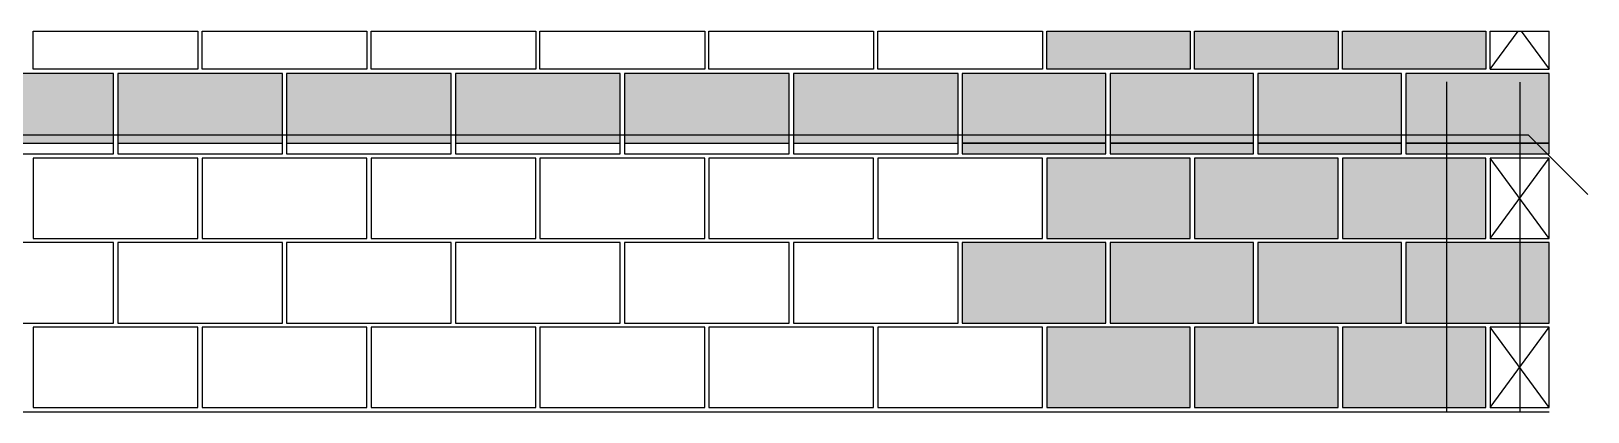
# Model space of a CAD drawing. Extents: x -1.9 to 86, y -1.6 to 61.
# Drawn here: x 16.84 to 24.21, y 27.83 to 29.63 of the extents above; entities that cross this region are included whole.
import ezdxf

# ---------------------------------------------------------------- set-up
doc = ezdxf.new("R2010")
doc.units = 0
doc.header["$MEASUREMENT"] = 0
for name, color, linetype in [('PENA_01', 1, 'CONTINUOUS'), ('PENA_02', 2, 'CONTINUOUS'), ('PENA_03', 3, 'CONTINUOUS'), ('PENA_05', 5, 'CONTINUOUS'), ('PENA_09', 254, 'CONTINUOUS'), ('PENA_21', 100, 'CONTINUOUS')]:
    doc.layers.add(name, color=color, linetype=linetype)

msp = doc.modelspace()

# ---------------------------------------------------------------- linework, layer by layer
at = {"layer": 'PENA_01', "linetype": 'Continuous'}
for p, q in [((16.4486, 29.0995), (17.2286, 29.0995)), ((17.2486, 29.0995), (18.0286, 29.0995)), ((18.0486, 29.0995), (18.8286, 29.0995)), ((18.8486, 29.0995), (19.6286, 29.0995)), ((19.6486, 29.0995), (20.4286, 29.0995)), ((20.4486, 29.0995), (21.2286, 29.0995)), ((21.2486, 29.0995), (21.9286, 29.0995)), ((21.9486, 29.0995), (22.6286, 29.0995)), ((22.6486, 29.0995), (23.3286, 29.0995)), ((23.3486, 29.0995), (24.0286, 29.0995))]:
    msp.add_line(p, q, dxfattribs=at)
at = {"layer": 'PENA_02', "linetype": 'Continuous'}
for p, q in [((24.0286, 29.0295), (23.7486, 29.0295)), ((23.7486, 29.0295), (23.7486, 28.6495)), ((24.0286, 28.6495), (24.0286, 29.0295)), ((23.7486, 28.6495), (24.0286, 28.6495)), ((24.0286, 28.2295), (23.7486, 28.2295)), ((23.7486, 28.2295), (23.7486, 27.8495)), ((24.0286, 27.8495), (24.0286, 28.2295)), ((15.6286, 27.8295), (24.0286, 27.8295)), ((23.7486, 27.8495), (24.0286, 27.8495))]:
    msp.add_line(p, q, dxfattribs=at)
for points in [[(17.6286, 29.4495), (16.8486, 29.4495), (16.8486, 29.6295), (17.6286, 29.6295), (17.6286, 29.4495)], [(18.4286, 29.4495), (17.6486, 29.4495), (17.6486, 29.6295), (18.4286, 29.6295), (18.4286, 29.4495)], [(19.2286, 29.4495), (18.4486, 29.4495), (18.4486, 29.6295), (19.2286, 29.6295), (19.2286, 29.4495)], [(20.0286, 29.4495), (19.2486, 29.4495), (19.2486, 29.6295), (20.0286, 29.6295), (20.0286, 29.4495)], [(20.8286, 29.4495), (20.0486, 29.4495), (20.0486, 29.6295), (20.8286, 29.6295), (20.8286, 29.4495)], [(21.6286, 29.4495), (20.8486, 29.4495), (20.8486, 29.6295), (21.6286, 29.6295), (21.6286, 29.4495)], [(22.3286, 29.4495), (21.6486, 29.4495), (21.6486, 29.6295), (22.3286, 29.6295), (22.3286, 29.4495)], [(23.0286, 29.4495), (22.3486, 29.4495), (22.3486, 29.6295), (23.0286, 29.6295), (23.0286, 29.4495)], [(23.7286, 29.4495), (23.0486, 29.4495), (23.0486, 29.6295), (23.7286, 29.6295), (23.7286, 29.4495)], [(16.4486, 29.0495), (17.2286, 29.0495), (17.2286, 29.4295), (16.4486, 29.4295), (16.4486, 29.0495)], [(17.2486, 29.0495), (18.0286, 29.0495), (18.0286, 29.4295), (17.2486, 29.4295), (17.2486, 29.0495)], [(18.0486, 29.0495), (18.8286, 29.0495), (18.8286, 29.4295), (18.0486, 29.4295), (18.0486, 29.0495)], [(18.8486, 29.0495), (19.6286, 29.0495), (19.6286, 29.4295), (18.8486, 29.4295), (18.8486, 29.0495)], [(19.6486, 29.0495), (20.4286, 29.0495), (20.4286, 29.4295), (19.6486, 29.4295), (19.6486, 29.0495)], [(20.4486, 29.0495), (21.2286, 29.0495), (21.2286, 29.4295), (20.4486, 29.4295), (20.4486, 29.0495)], [(21.2486, 29.0495), (21.9286, 29.0495), (21.9286, 29.4295), (21.2486, 29.4295), (21.2486, 29.0495)], [(21.9486, 29.0495), (22.6286, 29.0495), (22.6286, 29.4295), (21.9486, 29.4295), (21.9486, 29.0495)], [(22.6486, 29.0495), (23.3286, 29.0495), (23.3286, 29.4295), (22.6486, 29.4295), (22.6486, 29.0495)], [(23.3486, 29.0495), (24.0286, 29.0495), (24.0286, 29.4295), (23.3486, 29.4295), (23.3486, 29.0495)], [(16.8486, 28.6495), (17.6286, 28.6495), (17.6286, 29.0295), (16.8486, 29.0295), (16.8486, 28.6495)], [(17.6486, 28.6495), (18.4286, 28.6495), (18.4286, 29.0295), (17.6486, 29.0295), (17.6486, 28.6495)], [(18.4486, 28.6495), (19.2286, 28.6495), (19.2286, 29.0295), (18.4486, 29.0295), (18.4486, 28.6495)], [(19.2486, 28.6495), (20.0286, 28.6495), (20.0286, 29.0295), (19.2486, 29.0295), (19.2486, 28.6495)], [(20.0486, 28.6495), (20.8286, 28.6495), (20.8286, 29.0295), (20.0486, 29.0295), (20.0486, 28.6495)], [(20.8486, 28.6495), (21.6286, 28.6495), (21.6286, 29.0295), (20.8486, 29.0295), (20.8486, 28.6495)], [(21.6486, 28.6495), (22.3286, 28.6495), (22.3286, 29.0295), (21.6486, 29.0295), (21.6486, 28.6495)], [(22.3486, 28.6495), (23.0286, 28.6495), (23.0286, 29.0295), (22.3486, 29.0295), (22.3486, 28.6495)], [(23.0486, 28.6495), (23.7286, 28.6495), (23.7286, 29.0295), (23.0486, 29.0295), (23.0486, 28.6495)], [(16.4486, 28.2495), (17.2286, 28.2495), (17.2286, 28.6295), (16.4486, 28.6295), (16.4486, 28.2495)], [(17.2486, 28.2495), (18.0286, 28.2495), (18.0286, 28.6295), (17.2486, 28.6295), (17.2486, 28.2495)], [(18.0486, 28.2495), (18.8286, 28.2495), (18.8286, 28.6295), (18.0486, 28.6295), (18.0486, 28.2495)], [(18.8486, 28.2495), (19.6286, 28.2495), (19.6286, 28.6295), (18.8486, 28.6295), (18.8486, 28.2495)], [(19.6486, 28.2495), (20.4286, 28.2495), (20.4286, 28.6295), (19.6486, 28.6295), (19.6486, 28.2495)], [(20.4486, 28.2495), (21.2286, 28.2495), (21.2286, 28.6295), (20.4486, 28.6295), (20.4486, 28.2495)], [(21.2486, 28.2495), (21.9286, 28.2495), (21.9286, 28.6295), (21.2486, 28.6295), (21.2486, 28.2495)], [(21.9486, 28.2495), (22.6286, 28.2495), (22.6286, 28.6295), (21.9486, 28.6295), (21.9486, 28.2495)], [(22.6486, 28.2495), (23.3286, 28.2495), (23.3286, 28.6295), (22.6486, 28.6295), (22.6486, 28.2495)], [(23.3486, 28.2495), (24.0286, 28.2495), (24.0286, 28.6295), (23.3486, 28.6295), (23.3486, 28.2495)], [(16.8486, 27.8495), (17.6286, 27.8495), (17.6286, 28.2295), (16.8486, 28.2295), (16.8486, 27.8495)], [(17.6486, 27.8495), (18.4286, 27.8495), (18.4286, 28.2295), (17.6486, 28.2295), (17.6486, 27.8495)], [(18.4486, 27.8495), (19.2286, 27.8495), (19.2286, 28.2295), (18.4486, 28.2295), (18.4486, 27.8495)], [(19.2486, 27.8495), (20.0286, 27.8495), (20.0286, 28.2295), (19.2486, 28.2295), (19.2486, 27.8495)], [(20.0486, 27.8495), (20.8286, 27.8495), (20.8286, 28.2295), (20.0486, 28.2295), (20.0486, 27.8495)], [(20.8486, 27.8495), (21.6286, 27.8495), (21.6286, 28.2295), (20.8486, 28.2295), (20.8486, 27.8495)], [(21.6486, 27.8495), (22.3286, 27.8495), (22.3286, 28.2295), (21.6486, 28.2295), (21.6486, 27.8495)], [(22.3486, 27.8495), (23.0286, 27.8495), (23.0286, 28.2295), (22.3486, 28.2295), (22.3486, 27.8495)], [(23.0486, 27.8495), (23.7286, 27.8495), (23.7286, 28.2295), (23.0486, 28.2295), (23.0486, 27.8495)]]:
    msp.add_lwpolyline(points, dxfattribs=at)
at = {"layer": 'PENA_03', "linetype": 'Continuous'}
for p, q in [((23.7486, 29.4495), (23.8812, 29.6295)), ((23.7486, 29.4495), (23.7486, 29.6295)), ((23.7486, 29.6295), (24.0286, 29.6295)), ((23.896, 29.6295), (24.0286, 29.4495)), ((24.0286, 29.4495), (24.0286, 29.6295)), ((23.7486, 29.4495), (24.0286, 29.4495)), ((23.7486, 28.6495), (24.0286, 29.0295)), ((24.0286, 28.6495), (23.7486, 29.0295)), ((23.7486, 27.8495), (24.0286, 28.2295)), ((24.0286, 27.8495), (23.7486, 28.2295))]:
    msp.add_line(p, q, dxfattribs=at)
at = {"layer": 'PENA_05', "linetype": 'Continuous'}
for p, q in [((15.4486, 29.1395), (23.9286, 29.1395)), ((23.9286, 29.1395), (24.2114, 28.8567))]:
    msp.add_line(p, q, dxfattribs=at)
for points in [[(23.5423, 29.3895), (23.5423, 27.8295)], [(23.8886, 29.3881), (23.8886, 27.8295)]]:
    msp.add_lwpolyline(points, dxfattribs=at)
at = {"layer": 'PENA_09', "linetype": 'Continuous'}
for points in [[(16.4486, 29.0995), (17.2286, 29.0995), (17.2286, 29.4295), (16.4486, 29.4295), (16.4486, 29.0995)], [(17.2486, 29.0995), (18.0286, 29.0995), (18.0286, 29.4295), (17.2486, 29.4295), (17.2486, 29.0995)], [(18.0486, 29.0995), (18.8286, 29.0995), (18.8286, 29.4295), (18.0486, 29.4295), (18.0486, 29.0995)], [(18.8486, 29.0995), (19.6286, 29.0995), (19.6286, 29.4295), (18.8486, 29.4295), (18.8486, 29.0995)], [(19.6486, 29.0995), (20.4286, 29.0995), (20.4286, 29.4295), (19.6486, 29.4295), (19.6486, 29.0995)], [(20.4486, 29.0995), (21.2286, 29.0995), (21.2286, 29.4295), (20.4486, 29.4295), (20.4486, 29.0995)], [(21.2486, 29.0995), (21.9286, 29.0995), (21.9286, 29.4295), (21.2486, 29.4295), (21.2486, 29.0995)], [(21.9486, 29.0995), (22.6286, 29.0995), (22.6286, 29.4295), (21.9486, 29.4295), (21.9486, 29.0995)], [(22.6486, 29.0995), (23.3286, 29.0995), (23.3286, 29.4295), (22.6486, 29.4295), (22.6486, 29.0995)], [(23.3486, 29.0995), (24.0286, 29.0995), (24.0286, 29.4295), (23.3486, 29.4295), (23.3486, 29.0995)]]:
    msp.add_lwpolyline(points, dxfattribs=at)
for points in [[(16.4486, 29.0995), (17.2286, 29.0995), (17.2286, 29.4295)], [(16.4486, 29.0995), (17.2286, 29.4295), (16.4486, 29.4295)], [(17.2486, 29.0995), (18.0286, 29.0995), (18.0286, 29.4295)], [(17.2486, 29.0995), (18.0286, 29.4295), (17.2486, 29.4295)], [(17.2486, 29.0995), (17.2486, 29.4295), (17.2486, 29.0995)], [(18.0486, 29.0995), (18.8286, 29.0995), (18.8286, 29.4295)], [(18.0486, 29.0995), (18.8286, 29.4295), (18.0486, 29.4295)], [(18.0486, 29.0995), (18.0486, 29.4295), (18.0486, 29.0995)], [(18.8486, 29.0995), (19.6286, 29.0995), (19.6286, 29.4295)], [(18.8486, 29.0995), (19.6286, 29.4295), (18.8486, 29.4295)], [(18.8486, 29.0995), (18.8486, 29.4295), (18.8486, 29.0995)], [(19.6486, 29.0995), (20.4286, 29.0995), (20.4286, 29.4295)], [(19.6486, 29.0995), (20.4286, 29.4295), (19.6486, 29.4295)], [(19.6486, 29.0995), (19.6486, 29.4295), (19.6486, 29.0995)], [(20.4486, 29.0995), (21.2286, 29.0995), (21.2286, 29.4295)], [(20.4486, 29.0995), (21.2286, 29.4295), (20.4486, 29.4295)], [(20.4486, 29.0995), (20.4486, 29.4295), (20.4486, 29.0995)], [(21.2486, 29.0995), (21.9286, 29.0995), (21.9286, 29.4295)], [(21.2486, 29.0995), (21.9286, 29.4295), (21.2486, 29.4295)], [(21.2486, 29.0995), (21.2486, 29.4295), (21.2486, 29.0995)], [(21.9486, 29.0995), (22.6286, 29.0995), (22.6286, 29.4295)], [(21.9486, 29.0995), (22.6286, 29.4295), (21.9486, 29.4295)], [(21.9486, 29.0995), (21.9486, 29.4295), (21.9486, 29.0995)], [(22.6486, 29.0995), (23.3286, 29.0995), (23.3286, 29.4295)], [(22.6486, 29.0995), (23.3286, 29.4295), (22.6486, 29.4295)], [(22.6486, 29.0995), (22.6486, 29.4295), (22.6486, 29.0995)], [(23.3486, 29.0995), (24.0286, 29.0995), (24.0286, 29.4295)], [(23.3486, 29.0995), (24.0286, 29.4295), (23.3486, 29.4295)], [(23.3486, 29.0995), (23.3486, 29.4295), (23.3486, 29.0995)]]:
    msp.add_solid(points, dxfattribs=at)
at = {"layer": 'PENA_21', "linetype": 'Continuous'}
for points in [[(22.3286, 29.4495), (21.6486, 29.4495), (21.6486, 29.6295), (22.3286, 29.6295), (22.3286, 29.4495)], [(22.3286, 29.4495), (21.6486, 29.4495), (21.6486, 29.6295), (22.3286, 29.6295), (22.3286, 29.4495)], [(23.0286, 29.4495), (22.3486, 29.4495), (22.3486, 29.6295), (23.0286, 29.6295), (23.0286, 29.4495)], [(23.0286, 29.4495), (22.3486, 29.4495), (22.3486, 29.6295), (23.0286, 29.6295), (23.0286, 29.4495)], [(23.7286, 29.4495), (23.0486, 29.4495), (23.0486, 29.6295), (23.7286, 29.6295), (23.7286, 29.4495)], [(23.7286, 29.4495), (23.0486, 29.4495), (23.0486, 29.6295), (23.7286, 29.6295), (23.7286, 29.4495)], [(21.2486, 29.0495), (21.9286, 29.0495), (21.9286, 29.0995), (21.2486, 29.0995), (21.2486, 29.0495)], [(21.9486, 29.0495), (22.6286, 29.0495), (22.6286, 29.0995), (21.9486, 29.0995), (21.9486, 29.0495)], [(22.6486, 29.0495), (23.3286, 29.0495), (23.3286, 29.0995), (22.6486, 29.0995), (22.6486, 29.0495)], [(23.3486, 29.0495), (24.0286, 29.0495), (24.0286, 29.0995), (23.3486, 29.0995), (23.3486, 29.0495)], [(21.6486, 28.6495), (22.3286, 28.6495), (22.3286, 29.0295), (21.6486, 29.0295), (21.6486, 28.6495)], [(22.3486, 28.6495), (23.0286, 28.6495), (23.0286, 29.0295), (22.3486, 29.0295), (22.3486, 28.6495)], [(23.0486, 28.6495), (23.7286, 28.6495), (23.7286, 29.0295), (23.0486, 29.0295), (23.0486, 28.6495)], [(21.2486, 28.2495), (21.9286, 28.2495), (21.9286, 28.6295), (21.2486, 28.6295), (21.2486, 28.2495)], [(21.9486, 28.2495), (22.6286, 28.2495), (22.6286, 28.6295), (21.9486, 28.6295), (21.9486, 28.2495)], [(22.6486, 28.2495), (23.3286, 28.2495), (23.3286, 28.6295), (22.6486, 28.6295), (22.6486, 28.2495)], [(23.3486, 28.2495), (24.0286, 28.2495), (24.0286, 28.6295), (23.3486, 28.6295), (23.3486, 28.2495)], [(21.6486, 27.8495), (22.3286, 27.8495), (22.3286, 28.2295), (21.6486, 28.2295), (21.6486, 27.8495)], [(22.3486, 27.8495), (23.0286, 27.8495), (23.0286, 28.2295), (22.3486, 28.2295), (22.3486, 27.8495)], [(23.0486, 27.8495), (23.7286, 27.8495), (23.7286, 28.2295), (23.0486, 28.2295), (23.0486, 27.8495)]]:
    msp.add_lwpolyline(points, dxfattribs=at)
for points in [[(22.3286, 29.4495), (21.6486, 29.4495), (21.6486, 29.6295)], [(22.3286, 29.4495), (21.6486, 29.6295), (22.3286, 29.6295)], [(22.3286, 29.4495), (21.6486, 29.4495), (21.6486, 29.6295)], [(22.3286, 29.4495), (21.6486, 29.6295), (22.3286, 29.6295)], [(22.3286, 29.4495), (22.3286, 29.6295), (22.3286, 29.4495)], [(22.3286, 29.4495), (22.3286, 29.6295), (22.3286, 29.4495)], [(23.0286, 29.4495), (22.3486, 29.4495), (22.3486, 29.6295)], [(23.0286, 29.4495), (22.3486, 29.6295), (23.0286, 29.6295)], [(23.0286, 29.4495), (22.3486, 29.4495), (22.3486, 29.6295)], [(23.0286, 29.4495), (22.3486, 29.6295), (23.0286, 29.6295)], [(23.0286, 29.4495), (23.0286, 29.6295), (23.0286, 29.4495)], [(23.0286, 29.4495), (23.0286, 29.6295), (23.0286, 29.4495)], [(23.7286, 29.4495), (23.0486, 29.4495), (23.0486, 29.6295)], [(23.7286, 29.4495), (23.0486, 29.6295), (23.7286, 29.6295)], [(23.7286, 29.4495), (23.0486, 29.4495), (23.0486, 29.6295)], [(23.7286, 29.4495), (23.0486, 29.6295), (23.7286, 29.6295)], [(23.7286, 29.4495), (23.7286, 29.6295), (23.7286, 29.4495)], [(23.7286, 29.4495), (23.7286, 29.6295), (23.7286, 29.4495)], [(21.2486, 29.0495), (21.9286, 29.0495), (21.9286, 29.0995)], [(21.2486, 29.0495), (21.9286, 29.0995), (21.2486, 29.0995)], [(21.2486, 29.0495), (21.2486, 29.0995), (21.2486, 29.0495)], [(21.9486, 29.0495), (22.6286, 29.0495), (22.6286, 29.0995)], [(21.9486, 29.0495), (22.6286, 29.0995), (21.9486, 29.0995)], [(21.9486, 29.0495), (21.9486, 29.0995), (21.9486, 29.0495)], [(22.6486, 29.0495), (23.3286, 29.0495), (23.3286, 29.0995)], [(22.6486, 29.0495), (23.3286, 29.0995), (22.6486, 29.0995)], [(22.6486, 29.0495), (22.6486, 29.0995), (22.6486, 29.0495)], [(23.3486, 29.0495), (24.0286, 29.0495), (24.0286, 29.0995)], [(23.3486, 29.0495), (24.0286, 29.0995), (23.3486, 29.0995)], [(23.3486, 29.0495), (23.3486, 29.0995), (23.3486, 29.0495)], [(21.6486, 28.6495), (22.3286, 28.6495), (22.3286, 29.0295)], [(21.6486, 28.6495), (22.3286, 29.0295), (21.6486, 29.0295)], [(21.6486, 28.6495), (21.6486, 29.0295), (21.6486, 28.6495)], [(22.3486, 28.6495), (23.0286, 28.6495), (23.0286, 29.0295)], [(22.3486, 28.6495), (23.0286, 29.0295), (22.3486, 29.0295)], [(22.3486, 28.6495), (22.3486, 29.0295), (22.3486, 28.6495)], [(23.0486, 28.6495), (23.7286, 28.6495), (23.7286, 29.0295)], [(23.0486, 28.6495), (23.7286, 29.0295), (23.0486, 29.0295)], [(23.0486, 28.6495), (23.0486, 29.0295), (23.0486, 28.6495)], [(21.2486, 28.2495), (21.9286, 28.2495), (21.9286, 28.6295)], [(21.2486, 28.2495), (21.9286, 28.6295), (21.2486, 28.6295)], [(21.2486, 28.2495), (21.2486, 28.6295), (21.2486, 28.2495)], [(21.9486, 28.2495), (22.6286, 28.2495), (22.6286, 28.6295)], [(21.9486, 28.2495), (22.6286, 28.6295), (21.9486, 28.6295)], [(21.9486, 28.2495), (21.9486, 28.6295), (21.9486, 28.2495)], [(22.6486, 28.2495), (23.3286, 28.2495), (23.3286, 28.6295)], [(22.6486, 28.2495), (23.3286, 28.6295), (22.6486, 28.6295)], [(22.6486, 28.2495), (22.6486, 28.6295), (22.6486, 28.2495)], [(23.3486, 28.2495), (24.0286, 28.2495), (24.0286, 28.6295)], [(23.3486, 28.2495), (24.0286, 28.6295), (23.3486, 28.6295)], [(23.3486, 28.2495), (23.3486, 28.6295), (23.3486, 28.2495)], [(21.6486, 27.8495), (22.3286, 27.8495), (22.3286, 28.2295)], [(21.6486, 27.8495), (22.3286, 28.2295), (21.6486, 28.2295)], [(21.6486, 27.8495), (21.6486, 28.2295), (21.6486, 27.8495)], [(22.3486, 27.8495), (23.0286, 27.8495), (23.0286, 28.2295)], [(22.3486, 27.8495), (23.0286, 28.2295), (22.3486, 28.2295)], [(22.3486, 27.8495), (22.3486, 28.2295), (22.3486, 27.8495)], [(23.0486, 27.8495), (23.7286, 27.8495), (23.7286, 28.2295)], [(23.0486, 27.8495), (23.7286, 28.2295), (23.0486, 28.2295)], [(23.0486, 27.8495), (23.0486, 28.2295), (23.0486, 27.8495)]]:
    msp.add_solid(points, dxfattribs=at)

doc.saveas('drawing.dxf')
